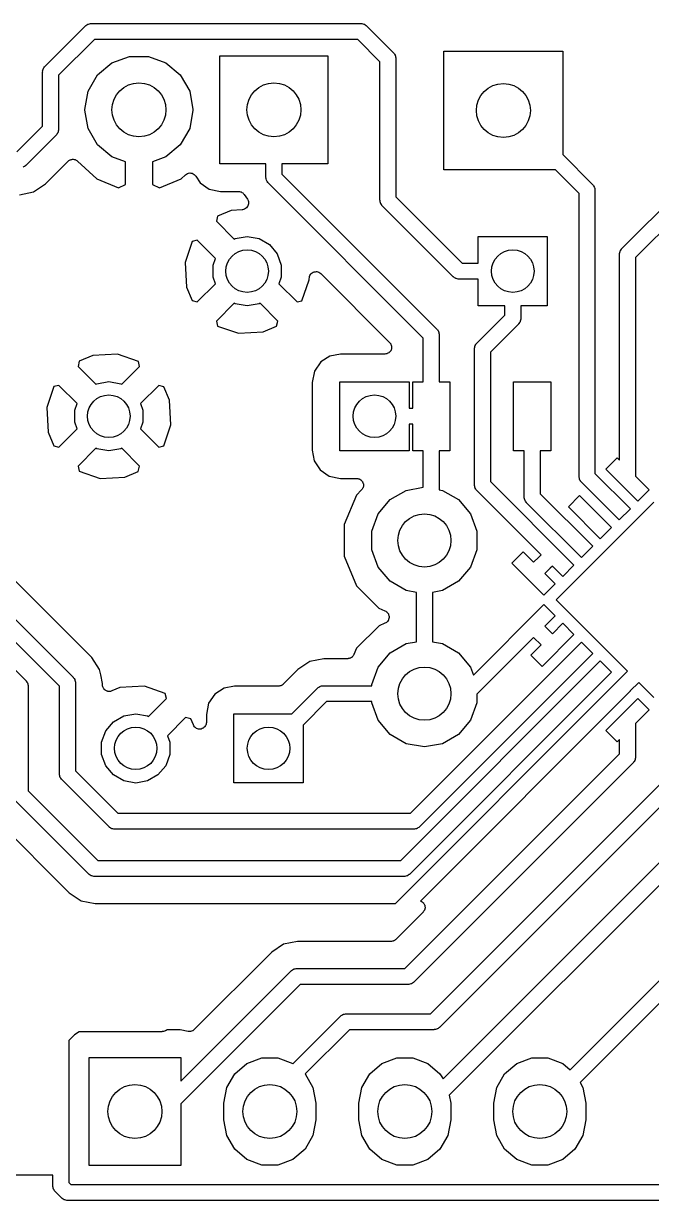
# Model space of a CAD drawing. Extents: x 3.5 to 43, y -206.8 to -184.6.
# Drawn here: x 16.12 to 27.93, y -206.84 to -184.7 of the extents above; entities that cross this region are included whole.
import ezdxf

# ---------------------------------------------------------------- set-up
doc = ezdxf.new("R2010")
doc.units = 0
doc.header["$MEASUREMENT"] = 0
doc.layers.add('BLACK', color=7, linetype='CONTINUOUS')

msp = doc.modelspace()

# ---------------------------------------------------------------- linework, layer by layer
at = {"layer": 'Black'}
for p, q in [((16.5182, -185.507), (17.2802, -184.745)), ((17.2802, -184.745), (17.2856, -184.741)), ((17.2856, -184.741), (17.2899, -184.736)), ((17.2899, -184.736), (17.3069, -184.726)), ((17.3069, -184.726), (17.3229, -184.715)), ((17.3229, -184.715), (17.3293, -184.713)), ((17.3293, -184.713), (17.335, -184.71)), ((17.335, -184.71), (17.3543, -184.707)), ((17.3543, -184.707), (17.3732, -184.702)), ((17.3732, -184.702), (17.3798, -184.702)), ((17.3798, -184.702), (17.3863, -184.701)), ((17.3863, -184.701), (22.4663, -184.701)), ((22.4663, -184.701), (22.4728, -184.702)), ((22.4728, -184.702), (22.4794, -184.702)), ((22.4794, -184.702), (22.4983, -184.707)), ((22.4983, -184.707), (22.5176, -184.71)), ((22.5176, -184.71), (22.5233, -184.713)), ((22.5233, -184.713), (22.5297, -184.715)), ((22.5297, -184.715), (22.5457, -184.726)), ((22.5457, -184.726), (22.5627, -184.736)), ((22.5627, -184.736), (22.567, -184.741)), ((22.567, -184.741), (22.5724, -184.745)), ((22.5724, -184.745), (23.0804, -185.253)), ((17.4484, -185.001), (16.7743, -185.675)), ((22.4042, -185.001), (17.4484, -185.001)), ((22.8243, -185.421), (22.4042, -185.001)), ((17.78, -185.44), (18.1116, -185.32)), ((18.1116, -185.32), (18.4644, -185.32)), ((18.4644, -185.32), (18.796, -185.44)), ((19.812, -187.34), (19.812, -185.308)), ((19.812, -185.308), (21.844, -185.308)), ((21.844, -185.308), (21.844, -187.34)), ((23.0804, -185.253), (23.0842, -185.258)), ((23.0842, -185.258), (23.0892, -185.263)), ((23.0892, -185.263), (23.099, -185.28)), ((23.099, -185.28), (23.1102, -185.296)), ((23.1102, -185.296), (23.112, -185.302)), ((23.112, -185.302), (23.1153, -185.308)), ((23.1153, -185.308), (23.1187, -185.327)), ((23.1187, -185.327), (23.1237, -185.346)), ((24.0284, -187.455), (24.0284, -185.219)), ((24.0284, -185.219), (26.2636, -185.219)), ((26.2636, -185.219), (26.2636, -187.166)), ((16.4799, -185.581), (16.4833, -185.562)), ((16.4833, -185.562), (16.4866, -185.556)), ((16.4866, -185.556), (16.4884, -185.55)), ((16.4884, -185.55), (16.4996, -185.534)), ((16.4996, -185.534), (16.5094, -185.517)), ((16.5094, -185.517), (16.5144, -185.512)), ((16.5144, -185.512), (16.5182, -185.507)), ((17.5097, -185.667), (17.78, -185.44)), ((18.796, -185.44), (19.0663, -185.667)), ((22.8243, -188.026), (22.8243, -185.421)), ((23.1237, -185.346), (23.1232, -185.353)), ((23.1232, -185.353), (23.1243, -185.359)), ((23.1243, -185.359), (23.1243, -187.964)), ((16.4743, -185.613), (16.4754, -185.607)), ((16.4743, -186.63), (16.4743, -185.613)), ((16.4749, -185.6), (16.4799, -185.581)), ((16.4754, -185.607), (16.4749, -185.6)), ((16.7743, -185.675), (16.7743, -186.693)), ((17.3333, -185.973), (17.5097, -185.667)), ((19.0663, -185.667), (19.2427, -185.973)), ((17.272, -186.32), (17.3333, -185.973)), ((19.2427, -185.973), (19.304, -186.32)), ((17.272, -186.328), (17.272, -186.32)), ((17.3333, -186.676), (17.272, -186.328)), ((19.304, -186.328), (19.2427, -186.676)), ((19.304, -186.32), (19.304, -186.328)), ((15.9907, -187.114), (16.4743, -186.63)), ((16.7304, -186.799), (16.1589, -187.37)), ((16.7342, -186.793), (16.7304, -186.799)), ((16.7392, -186.789), (16.7342, -186.793)), ((16.749, -186.772), (16.7392, -186.789)), ((16.7602, -186.756), (16.749, -186.772)), ((16.762, -186.75), (16.7602, -186.756)), ((16.7653, -186.744), (16.762, -186.75)), ((16.7687, -186.725), (16.7653, -186.744)), ((16.7737, -186.706), (16.7687, -186.725)), ((16.7743, -186.693), (16.7732, -186.699)), ((16.7732, -186.699), (16.7737, -186.706)), ((17.5097, -186.981), (17.3333, -186.676)), ((19.2427, -186.676), (19.0663, -186.981)), ((17.78, -187.208), (17.5097, -186.981)), ((19.0663, -186.981), (18.796, -187.208)), ((16.5269, -187.72), (16.9563, -187.291)), ((16.9563, -187.291), (16.9634, -187.286)), ((16.9634, -187.286), (16.9693, -187.28)), ((16.9693, -187.28), (16.9813, -187.274)), ((16.9813, -187.274), (16.9924, -187.266)), ((16.9924, -187.266), (17.0008, -187.264)), ((17.0008, -187.264), (17.0086, -187.26)), ((17.0086, -187.26), (17.022, -187.258)), ((17.022, -187.258), (17.035, -187.254)), ((17.035, -187.254), (17.0437, -187.255)), ((17.0437, -187.255), (17.0523, -187.254)), ((17.0523, -187.254), (17.0655, -187.257)), ((17.0655, -187.257), (17.0789, -187.258)), ((17.0789, -187.258), (17.0868, -187.262)), ((17.0868, -187.262), (17.0954, -187.264)), ((17.0954, -187.264), (17.1067, -187.271)), ((17.1067, -187.271), (17.1189, -187.277)), ((17.1189, -187.277), (17.1251, -187.283)), ((17.1251, -187.283), (17.1324, -187.288)), ((17.1324, -187.288), (17.4928, -187.622)), ((18.034, -187.3), (17.78, -187.208)), ((18.034, -187.73), (18.034, -187.3)), ((18.796, -187.208), (18.542, -187.3)), ((18.542, -187.3), (18.542, -187.73)), ((26.2636, -187.166), (26.8269, -187.729)), ((27.3767, -188.936), (29.0568, -187.256)), ((29.406, -187.331), (27.6328, -189.104)), ((16.1162, -187.4), (16.1098, -187.402)), ((16.1322, -187.389), (16.1162, -187.4)), ((16.1492, -187.379), (16.1322, -187.389)), ((16.1535, -187.374), (16.1492, -187.379)), ((16.1589, -187.37), (16.1535, -187.374)), ((19.0832, -187.622), (19.164, -187.547)), ((19.164, -187.547), (19.1641, -187.547)), ((19.1641, -187.547), (19.1642, -187.547)), ((19.1642, -187.547), (19.183, -187.535)), ((19.183, -187.535), (19.2011, -187.523)), ((19.2011, -187.523), (19.2012, -187.523)), ((19.2012, -187.523), (19.2013, -187.523)), ((19.2013, -187.523), (19.2222, -187.518)), ((19.2222, -187.518), (19.2441, -187.513)), ((19.2441, -187.513), (19.2442, -187.513)), ((19.2442, -187.513), (19.2443, -187.513)), ((19.2443, -187.513), (19.2656, -187.516)), ((19.2656, -187.516), (19.2879, -187.519)), ((19.2879, -187.519), (19.2879, -187.519)), ((19.2879, -187.519), (19.288, -187.519)), ((19.288, -187.519), (19.3076, -187.529)), ((19.3076, -187.529), (19.3271, -187.539)), ((19.3271, -187.539), (19.3272, -187.539)), ((19.3272, -187.539), (19.3273, -187.539)), ((19.3273, -187.539), (19.3417, -187.555)), ((19.3417, -187.555), (19.3571, -187.571)), ((20.678, -187.34), (19.812, -187.34)), ((20.678, -187.594), (20.678, -187.34)), ((21.844, -187.34), (20.978, -187.34)), ((20.978, -187.34), (20.978, -187.532)), ((20.978, -187.532), (23.8957, -190.45)), ((26.1277, -187.455), (24.0284, -187.455)), ((26.5708, -187.898), (26.1277, -187.455)), ((16.3037, -187.87), (16.5269, -187.72)), ((17.4928, -187.622), (17.9021, -187.792)), ((17.9021, -187.792), (18.034, -187.73)), ((18.542, -187.73), (18.6739, -187.792)), ((18.6739, -187.792), (19.0832, -187.622)), ((19.3571, -187.571), (19.3571, -187.571)), ((19.3571, -187.571), (19.3572, -187.571)), ((19.3572, -187.571), (19.4408, -187.701)), ((19.4408, -187.701), (19.6105, -187.817)), ((20.6791, -187.601), (20.678, -187.594)), ((20.6786, -187.607), (20.6791, -187.601)), ((20.6836, -187.626), (20.6786, -187.607)), ((20.687, -187.646), (20.6836, -187.626)), ((20.6903, -187.651), (20.687, -187.646)), ((20.6921, -187.658), (20.6903, -187.651)), ((20.7033, -187.674), (20.6921, -187.658)), ((20.7131, -187.691), (20.7033, -187.674)), ((20.7181, -187.695), (20.7131, -187.691)), ((20.7219, -187.7), (20.7181, -187.695)), ((23.6396, -190.618), (20.7219, -187.7)), ((26.8269, -187.729), (26.8307, -187.735)), ((26.8307, -187.735), (26.8357, -187.739)), ((26.8357, -187.739), (26.8455, -187.756)), ((26.8455, -187.756), (26.8567, -187.772)), ((26.8567, -187.772), (26.8585, -187.779)), ((26.8585, -187.779), (26.8618, -187.784)), ((16.0403, -187.922), (16.3037, -187.87)), ((19.6105, -187.817), (19.8247, -187.861)), ((19.8247, -187.861), (20.1649, -187.861)), ((20.1649, -187.861), (20.1826, -187.864)), ((20.1826, -187.864), (20.2005, -187.866)), ((20.2005, -187.866), (20.2042, -187.868)), ((20.2042, -187.868), (20.2084, -187.868)), ((20.2084, -187.868), (20.2239, -187.877)), ((20.2239, -187.877), (20.24, -187.885)), ((20.24, -187.885), (20.2429, -187.888)), ((20.2429, -187.888), (20.2466, -187.89)), ((20.2466, -187.89), (20.2581, -187.904)), ((20.2581, -187.904), (20.2705, -187.917)), ((20.2705, -187.917), (20.3309, -188.008)), ((23.1243, -187.964), (24.3699, -189.21)), ((26.5708, -193.226), (26.5708, -187.898)), ((26.8618, -187.784), (26.8652, -187.804)), ((26.8652, -187.804), (26.8702, -187.822)), ((26.8702, -187.822), (26.8697, -187.829)), ((26.8697, -187.829), (26.8708, -187.836)), ((26.8708, -187.836), (26.8708, -193.164)), ((20.0231, -188.217), (19.7684, -188.323)), ((20.2327, -188.205), (20.0231, -188.217)), ((20.2331, -188.205), (20.2327, -188.205)), ((20.2336, -188.205), (20.2331, -188.205)), ((20.2546, -188.2), (20.2336, -188.205)), ((20.2756, -188.195), (20.2546, -188.2)), ((20.276, -188.194), (20.2756, -188.195)), ((20.2765, -188.194), (20.276, -188.194)), ((20.2944, -188.182), (20.2765, -188.194)), ((20.3124, -188.17), (20.2944, -188.182)), ((20.3127, -188.17), (20.3124, -188.17)), ((20.3131, -188.17), (20.3127, -188.17)), ((20.3259, -188.152), (20.3131, -188.17)), ((20.3388, -188.135), (20.3259, -188.152)), ((20.3309, -188.008), (20.3311, -188.008)), ((20.3311, -188.008), (20.3315, -188.008)), ((20.3315, -188.008), (20.34, -188.028)), ((20.3389, -188.135), (20.3388, -188.135)), ((20.3392, -188.134), (20.3389, -188.135)), ((20.3453, -188.114), (20.3392, -188.134)), ((20.34, -188.028), (20.3487, -188.048)), ((20.3515, -188.093), (20.3453, -188.114)), ((20.3487, -188.048), (20.3487, -188.048)), ((20.3487, -188.048), (20.3489, -188.049)), ((20.3489, -188.049), (20.3502, -188.07)), ((20.3502, -188.07), (20.3516, -188.092)), ((20.3516, -188.092), (20.3514, -188.092)), ((20.3514, -188.092), (20.3515, -188.093)), ((22.8254, -188.033), (22.8243, -188.026)), ((22.8249, -188.039), (22.8254, -188.033)), ((22.8299, -188.058), (22.8249, -188.039)), ((22.8333, -188.077), (22.8299, -188.058)), ((22.8366, -188.083), (22.8333, -188.077)), ((22.8384, -188.089), (22.8366, -188.083)), ((22.8496, -188.105), (22.8384, -188.089)), ((22.8594, -188.122), (22.8496, -188.105)), ((22.8644, -188.127), (22.8594, -188.122)), ((22.8682, -188.132), (22.8644, -188.127)), ((24.2017, -189.466), (22.8682, -188.132)), ((19.7684, -188.323), (19.7446, -188.421)), ((19.7446, -188.421), (20.0811, -188.758)), ((19.2914, -188.803), (19.1544, -189.196)), ((19.3854, -188.78), (19.2914, -188.803)), ((19.7266, -189.122), (19.3854, -188.78)), ((20.0811, -188.758), (20.1006, -188.746)), ((20.1006, -188.746), (20.3238, -188.707)), ((20.3238, -188.707), (20.547, -188.746)), ((20.547, -188.746), (20.7432, -188.86)), ((20.7432, -188.86), (20.8889, -189.033)), ((24.6738, -189.21), (24.6738, -188.71)), ((24.6738, -188.71), (25.9738, -188.71)), ((25.9738, -188.71), (25.9738, -190.01)), ((20.8889, -189.033), (20.9664, -189.246)), ((27.3328, -189.042), (27.3339, -189.036)), ((27.3328, -192.919), (27.3328, -189.042)), ((27.3334, -189.029), (27.3384, -189.01)), ((27.3339, -189.036), (27.3334, -189.029)), ((27.3384, -189.01), (27.3418, -188.991)), ((27.3418, -188.991), (27.3451, -188.985)), ((27.3451, -188.985), (27.3469, -188.979)), ((27.3469, -188.979), (27.3581, -188.963)), ((27.3581, -188.963), (27.3679, -188.946)), ((27.3679, -188.946), (27.3729, -188.941)), ((27.3729, -188.941), (27.3767, -188.936)), ((27.6328, -189.104), (27.6328, -193.219)), ((19.1544, -189.196), (19.1813, -189.66)), ((19.6812, -189.246), (19.7266, -189.122)), ((19.6812, -189.473), (19.6812, -189.246)), ((20.9664, -189.246), (20.9664, -189.473)), ((24.3699, -189.21), (24.6738, -189.21)), ((19.7266, -189.598), (19.6812, -189.473)), ((20.9664, -189.473), (20.921, -189.598)), ((21.3562, -189.916), (21.4932, -189.523)), ((21.492, -189.503), (21.4944, -189.482)), ((21.4932, -189.523), (21.492, -189.503)), ((21.4944, -189.482), (21.4961, -189.462)), ((21.4961, -189.462), (21.4969, -189.461)), ((21.4969, -189.461), (21.4971, -189.459)), ((21.4971, -189.459), (21.5062, -189.441)), ((21.5062, -189.441), (21.5148, -189.422)), ((21.5148, -189.422), (21.5161, -189.421)), ((21.5161, -189.421), (21.517, -189.419)), ((21.517, -189.419), (21.5317, -189.405)), ((21.5317, -189.405), (21.546, -189.391)), ((21.546, -189.391), (21.5477, -189.39)), ((21.5477, -189.39), (21.5491, -189.389)), ((21.5491, -189.389), (21.5676, -189.381)), ((21.5676, -189.381), (21.5859, -189.373)), ((21.5859, -189.373), (21.5878, -189.372)), ((21.5878, -189.372), (21.5896, -189.372)), ((21.5896, -189.372), (21.6098, -189.37)), ((21.6098, -189.37), (21.6299, -189.369)), ((21.6299, -189.369), (21.6317, -189.369)), ((21.6317, -189.369), (21.6336, -189.369)), ((21.6336, -189.369), (21.6529, -189.375)), ((21.6529, -189.375), (21.6725, -189.38)), ((21.6725, -189.38), (21.674, -189.381)), ((21.674, -189.381), (21.6758, -189.382)), ((21.6758, -189.382), (21.692, -189.394)), ((21.692, -189.394), (21.7086, -189.405)), ((21.7086, -189.405), (23.006, -190.703)), ((24.2071, -189.469), (24.2017, -189.466)), ((24.2114, -189.474), (24.2071, -189.469)), ((24.2284, -189.484), (24.2114, -189.474)), ((24.2444, -189.495), (24.2284, -189.484)), ((24.2508, -189.497), (24.2444, -189.495)), ((24.2565, -189.5), (24.2508, -189.497)), ((24.2758, -189.504), (24.2565, -189.5)), ((24.2947, -189.509), (24.2758, -189.504)), ((24.3013, -189.508), (24.2947, -189.509)), ((24.3078, -189.51), (24.3013, -189.508)), ((24.6738, -189.51), (24.3078, -189.51)), ((24.6738, -190.01), (24.6738, -189.51)), ((19.1813, -189.66), (19.2868, -189.915)), ((19.3854, -189.939), (19.7266, -189.598)), ((20.921, -189.598), (21.2622, -189.939)), ((19.2868, -189.915), (19.3854, -189.939)), ((20.0811, -189.961), (19.7446, -190.298)), ((20.1006, -189.973), (20.0811, -189.961)), ((20.3238, -190.012), (20.1006, -189.973)), ((20.547, -189.973), (20.3238, -190.012)), ((20.5665, -189.961), (20.547, -189.973)), ((20.903, -190.298), (20.5665, -189.961)), ((21.2622, -189.939), (21.3562, -189.916)), ((24.6462, -190.714), (25.1738, -190.186)), ((25.1738, -190.01), (24.6738, -190.01)), ((25.1738, -190.186), (25.1738, -190.01)), ((25.9738, -190.01), (25.4738, -190.01)), ((25.4738, -190.01), (25.4738, -190.249)), ((19.7446, -190.298), (19.7673, -190.392)), ((19.7673, -190.392), (20.1608, -190.529)), ((20.6245, -190.502), (20.8792, -190.397)), ((20.8792, -190.397), (20.903, -190.298)), ((25.4299, -190.355), (24.9023, -190.882)), ((25.4337, -190.349), (25.4299, -190.355)), ((25.4387, -190.345), (25.4337, -190.349)), ((25.4485, -190.328), (25.4387, -190.345)), ((25.4597, -190.312), (25.4485, -190.328)), ((25.4615, -190.306), (25.4597, -190.312)), ((25.4648, -190.3), (25.4615, -190.306)), ((25.4682, -190.281), (25.4648, -190.3)), ((25.4732, -190.262), (25.4682, -190.281)), ((25.4738, -190.249), (25.4727, -190.255)), ((25.4727, -190.255), (25.4732, -190.262)), ((20.1608, -190.529), (20.6245, -190.502)), ((23.6396, -191.44), (23.6396, -190.618)), ((23.8957, -190.45), (23.8995, -190.455)), ((23.8995, -190.455), (23.9045, -190.459)), ((23.9045, -190.459), (23.9143, -190.476)), ((23.9143, -190.476), (23.9255, -190.492)), ((23.9255, -190.492), (23.9273, -190.499)), ((23.9273, -190.499), (23.9306, -190.505)), ((23.9306, -190.505), (23.934, -190.524)), ((23.934, -190.524), (23.939, -190.543)), ((23.939, -190.543), (23.9385, -190.549)), ((23.9385, -190.549), (23.9396, -190.556)), ((23.9396, -190.556), (23.9396, -191.44)), ((23.0085, -190.877), (22.9978, -190.89)), ((23.006, -190.703), (23.0155, -190.716)), ((23.0202, -190.865), (23.0085, -190.877)), ((23.0155, -190.716), (23.0262, -190.729)), ((23.0226, -190.86), (23.0202, -190.865)), ((23.0262, -190.856), (23.0226, -190.86)), ((23.0262, -190.729), (23.0281, -190.734)), ((23.0319, -190.841), (23.0262, -190.856)), ((23.0281, -190.734), (23.0313, -190.739)), ((23.0313, -190.739), (23.0356, -190.755)), ((23.0389, -190.825), (23.0319, -190.841)), ((23.0356, -190.755), (23.0413, -190.771)), ((23.0394, -190.82), (23.0389, -190.825)), ((23.0413, -190.815), (23.0394, -190.82)), ((23.0413, -190.771), (23.0413, -190.776)), ((23.0413, -190.776), (23.0427, -190.782)), ((23.0427, -190.782), (23.0413, -190.798)), ((23.0413, -190.798), (23.0413, -190.815)), ((24.6023, -190.82), (24.6034, -190.814)), ((24.6023, -193.379), (24.6023, -190.82)), ((24.6029, -190.807), (24.6079, -190.788)), ((24.6034, -190.814), (24.6029, -190.807)), ((24.6079, -190.788), (24.6113, -190.769)), ((24.6113, -190.769), (24.6146, -190.763)), ((24.6146, -190.763), (24.6164, -190.757)), ((24.6164, -190.757), (24.6276, -190.741)), ((24.6276, -190.741), (24.6374, -190.724)), ((24.6374, -190.724), (24.6424, -190.719)), ((24.6424, -190.719), (24.6462, -190.714)), ((17.1649, -191.053), (17.1411, -191.152)), ((17.4196, -190.948), (17.1649, -191.053)), ((17.8833, -190.921), (17.4196, -190.948)), ((18.2768, -191.058), (17.8833, -190.921)), ((18.2995, -191.152), (18.2768, -191.058)), ((21.7092, -191.069), (21.5932, -191.239)), ((21.8828, -190.957), (21.7092, -191.069)), ((22.0821, -190.92), (21.8828, -190.957)), ((22.9162, -190.92), (22.0821, -190.92)), ((22.9325, -190.917), (22.9162, -190.92)), ((22.9491, -190.915), (22.9325, -190.917)), ((22.9541, -190.913), (22.9491, -190.915)), ((22.9596, -190.912), (22.9541, -190.913)), ((22.974, -190.904), (22.9596, -190.912)), ((22.989, -190.897), (22.974, -190.904)), ((22.993, -190.893), (22.989, -190.897)), ((22.9978, -190.89), (22.993, -190.893)), ((24.9023, -190.882), (24.9023, -193.317)), ((17.1411, -191.152), (17.4776, -191.488)), ((17.963, -191.488), (18.2995, -191.152)), ((21.5932, -191.239), (21.5499, -191.453)), ((16.6879, -191.533), (16.5509, -191.927)), ((16.7819, -191.511), (16.6879, -191.533)), ((17.1231, -191.852), (16.7819, -191.511)), ((17.4776, -191.488), (17.4971, -191.477)), ((17.4971, -191.477), (17.7203, -191.438)), ((17.7203, -191.438), (17.9435, -191.477)), ((17.9435, -191.477), (17.963, -191.488)), ((18.6587, -191.511), (18.3175, -191.852)), ((18.7573, -191.535), (18.6587, -191.511)), ((18.8628, -191.789), (18.7573, -191.535)), ((21.5499, -191.453), (21.5499, -192.728)), ((22.0703, -192.74), (22.0703, -191.44)), ((22.0703, -191.44), (23.3703, -191.44)), ((23.3703, -191.44), (23.3703, -191.94)), ((23.4396, -191.94), (23.4396, -191.44)), ((23.4396, -191.44), (23.6396, -191.44)), ((23.9396, -191.44), (24.1396, -191.44)), ((24.1396, -191.44), (24.1396, -192.74)), ((25.3396, -192.74), (25.3396, -191.44)), ((25.3396, -191.44), (26.0396, -191.44)), ((26.0396, -191.44), (26.0396, -192.74)), ((16.5509, -191.927), (16.5778, -192.391)), ((17.0777, -191.977), (17.1231, -191.852)), ((17.0777, -192.203), (17.0777, -191.977)), ((18.3175, -191.852), (18.3629, -191.977)), ((18.3629, -191.977), (18.3629, -192.203)), ((18.8897, -192.253), (18.8628, -191.789)), ((23.3703, -191.94), (23.4396, -191.94)), ((17.1231, -192.328), (17.0777, -192.203)), ((18.3629, -192.203), (18.3175, -192.328)), ((16.5778, -192.391), (16.6833, -192.645)), ((16.7819, -192.669), (17.1231, -192.328)), ((18.3175, -192.328), (18.6587, -192.669)), ((18.7527, -192.647), (18.8897, -192.253)), ((23.4396, -192.24), (23.3703, -192.24)), ((23.3703, -192.24), (23.3703, -192.74)), ((23.4396, -192.74), (23.4396, -192.24)), ((16.6833, -192.645), (16.7819, -192.669)), ((18.6587, -192.669), (18.7527, -192.647)), ((17.4776, -192.692), (17.1411, -193.028)), ((17.4971, -192.703), (17.4776, -192.692)), ((17.7203, -192.743), (17.4971, -192.703)), ((17.9435, -192.703), (17.7203, -192.743)), ((17.963, -192.692), (17.9435, -192.703)), ((18.2995, -193.028), (17.963, -192.692)), ((21.5499, -192.728), (21.5874, -192.927)), ((23.3703, -192.74), (22.0703, -192.74)), ((23.6396, -192.74), (23.4396, -192.74)), ((23.6396, -193.427), (23.6396, -192.74)), ((24.1396, -192.74), (23.9396, -192.74)), ((23.9396, -192.74), (23.9396, -193.473)), ((25.5396, -192.74), (25.3396, -192.74)), ((25.5396, -193.609), (25.5396, -192.74)), ((26.0396, -192.74), (25.8396, -192.74)), ((25.8396, -192.74), (25.8396, -193.547)), ((17.1411, -193.028), (17.1638, -193.122)), ((18.2757, -193.127), (18.2995, -193.028)), ((21.5874, -192.927), (21.6991, -193.101)), ((27.0765, -193.087), (27.2887, -192.875)), ((27.6776, -193.688), (27.0765, -193.087)), ((27.2887, -192.875), (27.3328, -192.919)), ((17.1638, -193.122), (17.5573, -193.259)), ((17.5573, -193.259), (18.021, -193.233)), ((18.021, -193.233), (18.2757, -193.127)), ((21.6991, -193.101), (21.8688, -193.217)), ((21.8688, -193.217), (22.083, -193.26)), ((22.083, -193.26), (22.3877, -193.26)), ((22.3877, -193.26), (22.4041, -193.263)), ((22.4041, -193.263), (22.4207, -193.265)), ((22.4207, -193.265), (22.4257, -193.267)), ((22.4257, -193.267), (22.4312, -193.268)), ((22.4312, -193.268), (22.4456, -193.276)), ((22.4456, -193.276), (22.4607, -193.284)), ((22.4607, -193.284), (22.4646, -193.287)), ((22.4646, -193.287), (22.4694, -193.29)), ((22.4694, -193.29), (22.4801, -193.303)), ((22.4801, -193.303), (22.4918, -193.315)), ((22.4918, -193.315), (22.4942, -193.32)), ((24.9023, -193.317), (26.4755, -194.89)), ((26.5719, -193.233), (26.5708, -193.226)), ((26.5714, -193.24), (26.5719, -193.233)), ((26.5764, -193.258), (26.5714, -193.24)), ((26.5798, -193.278), (26.5764, -193.258)), ((26.5831, -193.283), (26.5798, -193.278)), ((26.5849, -193.29), (26.5831, -193.283)), ((26.5961, -193.306), (26.5849, -193.29)), ((26.6059, -193.323), (26.5961, -193.306)), ((26.8708, -193.164), (27.5362, -193.83)), ((27.6328, -193.219), (27.8897, -193.476)), ((22.4775, -193.477), (22.3829, -193.572)), ((22.487, -193.464), (22.4775, -193.477)), ((22.4977, -193.451), (22.487, -193.464)), ((22.4942, -193.32), (22.4977, -193.324)), ((22.4977, -193.324), (22.5034, -193.34)), ((22.4996, -193.446), (22.4977, -193.451)), ((22.5028, -193.441), (22.4996, -193.446)), ((22.5071, -193.425), (22.5028, -193.441)), ((22.5034, -193.34), (22.5104, -193.355)), ((22.5128, -193.41), (22.5071, -193.425)), ((22.5104, -193.355), (22.5109, -193.36)), ((22.5109, -193.36), (22.5128, -193.365)), ((22.5128, -193.365), (22.5128, -193.382)), ((22.5128, -193.382), (22.5142, -193.399)), ((22.5142, -193.399), (22.5128, -193.404)), ((22.5128, -193.404), (22.5128, -193.41)), ((23.0152, -193.658), (23.3169, -193.484)), ((23.3169, -193.484), (23.6396, -193.427)), ((23.9396, -193.473), (24.0033, -193.484)), ((24.0033, -193.484), (24.305, -193.658)), ((24.6034, -193.386), (24.6023, -193.379)), ((24.6029, -193.392), (24.6034, -193.386)), ((24.6079, -193.411), (24.6029, -193.392)), ((24.6113, -193.431), (24.6079, -193.411)), ((24.6146, -193.436), (24.6113, -193.431)), ((24.6164, -193.443), (24.6146, -193.436)), ((24.6276, -193.459), (24.6164, -193.443)), ((24.6374, -193.476), (24.6276, -193.459)), ((24.6424, -193.48), (24.6374, -193.476)), ((24.6462, -193.485), (24.6424, -193.48)), ((25.8568, -194.696), (24.6462, -193.485)), ((26.6109, -193.327), (26.6059, -193.323)), ((26.6147, -193.333), (26.6109, -193.327)), ((27.324, -194.042), (26.6147, -193.333)), ((27.8897, -193.476), (27.6776, -193.688)), ((22.3829, -193.572), (22.1529, -194.126)), ((22.7912, -193.925), (23.0152, -193.658)), ((24.305, -193.658), (24.529, -193.925)), ((25.5407, -193.616), (25.5396, -193.609)), ((25.5402, -193.623), (25.5407, -193.616)), ((25.5452, -193.641), (25.5402, -193.623)), ((25.5486, -193.661), (25.5452, -193.641)), ((25.5519, -193.667), (25.5486, -193.661)), ((25.5537, -193.673), (25.5519, -193.667)), ((25.5649, -193.689), (25.5537, -193.673)), ((25.5747, -193.706), (25.5649, -193.689)), ((25.5797, -193.71), (25.5747, -193.706)), ((25.5835, -193.716), (25.5797, -193.71)), ((26.6169, -194.749), (25.5835, -193.716)), ((25.8396, -193.547), (26.8291, -194.537)), ((26.1396, -195.544), (27.9781, -193.706)), ((26.3694, -193.794), (26.5816, -193.582)), ((26.5816, -193.582), (27.1826, -194.183)), ((22.672, -194.253), (22.7912, -193.925)), ((24.529, -193.925), (24.6482, -194.253)), ((26.9705, -194.395), (26.3694, -193.794)), ((27.5362, -193.83), (27.324, -194.042)), ((22.1529, -194.126), (22.1523, -194.725)), ((27.1826, -194.183), (26.9705, -194.395)), ((22.672, -194.601), (22.672, -194.253)), ((24.6482, -194.253), (24.6482, -194.601)), ((17.3982, -196.632), (15.3025, -194.537)), ((22.7912, -194.928), (22.672, -194.601)), ((24.6482, -194.601), (24.529, -194.928)), ((25.3088, -194.855), (25.5209, -194.643)), ((25.5209, -194.643), (25.7154, -194.837)), ((26.8291, -194.537), (26.6169, -194.749)), ((14.6973, -194.65), (17.0479, -197)), ((22.1523, -194.725), (22.3814, -195.28)), ((25.9098, -195.456), (25.3088, -194.855)), ((25.7154, -194.837), (25.8137, -194.739)), ((25.8137, -194.739), (25.8568, -194.696)), ((16.7918, -197.169), (14.5318, -194.909)), ((23.0152, -195.195), (22.7912, -194.928)), ((24.529, -194.928), (24.305, -195.195)), ((26.0259, -194.951), (25.9275, -195.049)), ((25.9275, -195.049), (26.1219, -195.244)), ((26.0689, -194.908), (26.0259, -194.951)), ((26.2634, -195.102), (26.0689, -194.908)), ((26.4755, -194.89), (26.2634, -195.102)), ((22.3814, -195.28), (22.8051, -195.704)), ((23.3169, -195.37), (23.0152, -195.195)), ((24.305, -195.195), (24.0033, -195.37)), ((26.1219, -195.244), (25.9098, -195.456)), ((23.5101, -195.404), (23.3169, -195.37)), ((23.5101, -196.333), (23.5101, -195.404)), ((24.0033, -195.37), (23.8101, -195.404)), ((23.8101, -195.404), (23.8101, -196.333)), ((14.6349, -195.54), (16.1589, -197.064)), ((22.8051, -195.704), (22.9176, -195.751)), ((22.9176, -195.751), (22.9316, -195.76)), ((24.5838, -196.959), (25.9098, -195.633)), ((25.9098, -195.633), (26.1219, -195.845)), ((27.4824, -196.887), (26.1396, -195.544)), ((22.9462, -195.969), (22.9314, -195.977)), ((22.9316, -195.76), (22.9463, -195.767)), ((22.9499, -195.965), (22.9462, -195.969)), ((22.9463, -195.767), (22.9501, -195.772)), ((22.9547, -195.962), (22.9499, -195.965)), ((22.9501, -195.772), (22.9548, -195.775)), ((22.9648, -195.949), (22.9547, -195.962)), ((22.9548, -195.775), (22.9649, -195.788)), ((22.976, -195.936), (22.9648, -195.949)), ((22.9649, -195.788), (22.9761, -195.8)), ((22.9781, -195.931), (22.976, -195.936)), ((22.9761, -195.8), (22.9782, -195.805)), ((22.9815, -195.927), (22.9781, -195.931)), ((22.9782, -195.805), (22.9816, -195.81)), ((22.9865, -195.911), (22.9815, -195.927)), ((22.9816, -195.81), (22.9866, -195.825)), ((22.9929, -195.896), (22.9865, -195.911)), ((22.9866, -195.825), (22.993, -195.841)), ((22.9932, -195.89), (22.9929, -195.896)), ((22.993, -195.841), (22.9932, -195.846)), ((22.9932, -195.846), (22.9949, -195.852)), ((22.9948, -195.885), (22.9932, -195.89)), ((22.9949, -195.852), (22.9941, -195.868)), ((22.9941, -195.868), (22.9948, -195.885)), ((26.1219, -195.845), (25.9275, -196.039)), ((22.8073, -196.031), (22.3829, -196.455)), ((22.9174, -195.985), (22.8073, -196.031)), ((22.9314, -195.977), (22.9174, -195.985)), ((25.9275, -196.039), (26.0689, -196.181)), ((26.0689, -196.181), (26.2634, -195.986)), ((26.2634, -195.986), (26.4755, -196.199)), ((23.0152, -196.541), (23.3169, -196.367)), ((23.3169, -196.367), (23.5101, -196.333)), ((23.3968, -199.56), (26.6169, -196.34)), ((23.8101, -196.333), (24.0033, -196.367)), ((24.0033, -196.367), (24.305, -196.541)), ((25.7154, -196.252), (25.5209, -196.446)), ((25.6623, -196.587), (25.8568, -196.393)), ((25.8568, -196.393), (25.7154, -196.252)), ((26.4755, -196.199), (25.8745, -196.8)), ((26.6169, -196.34), (26.8291, -196.552)), ((17.5474, -196.856), (17.3982, -196.632)), ((22.2748, -196.637), (22.2669, -196.64)), ((22.2858, -196.629), (22.2748, -196.637)), ((22.2979, -196.622), (22.2858, -196.629)), ((22.3032, -196.616), (22.2979, -196.622)), ((22.3098, -196.611), (22.3032, -196.616)), ((22.3173, -196.599), (22.3098, -196.611)), ((22.3262, -196.588), (22.3173, -196.599)), ((22.3291, -196.58), (22.3262, -196.588)), ((22.3335, -196.573), (22.3291, -196.58)), ((22.3829, -196.455), (22.3335, -196.573)), ((22.7912, -196.808), (23.0152, -196.541)), ((26.8291, -196.552), (23.565, -199.816)), ((24.305, -196.541), (24.529, -196.808)), ((25.5209, -196.446), (24.6482, -197.319)), ((25.8745, -196.8), (25.6623, -196.587)), ((17.5675, -196.957), (17.5474, -196.856)), ((21.281, -196.853), (21.0035, -197.131)), ((21.5042, -196.704), (21.281, -196.853)), ((21.7676, -196.652), (21.5042, -196.704)), ((22.2163, -196.652), (21.7676, -196.652)), ((22.2244, -196.65), (22.2163, -196.652)), ((22.2327, -196.651), (22.2244, -196.65)), ((22.246, -196.646), (22.2327, -196.651)), ((22.2597, -196.644), (22.246, -196.646)), ((22.2669, -196.64), (22.2597, -196.644)), ((22.672, -197.136), (22.7912, -196.808)), ((23.2149, -200.449), (26.9705, -196.693)), ((24.529, -196.808), (24.5838, -196.959)), ((26.9705, -196.693), (27.1826, -196.906)), ((16.1589, -197.064), (16.1627, -197.069)), ((16.1627, -197.069), (16.1677, -197.074)), ((16.1677, -197.074), (16.1775, -197.091)), ((17.0479, -197), (17.0517, -197.006)), ((17.0517, -197.006), (17.0567, -197.01)), ((17.0567, -197.01), (17.0665, -197.027)), ((17.0665, -197.027), (17.0777, -197.043)), ((17.0777, -197.043), (17.0795, -197.05)), ((17.0795, -197.05), (17.0828, -197.055)), ((17.0828, -197.055), (17.0862, -197.075)), ((17.0862, -197.075), (17.0912, -197.093)), ((17.5998, -197.119), (17.5675, -196.957)), ((27.1826, -196.906), (23.3831, -200.705)), ((27.0235, -197.346), (27.4824, -196.887)), ((16.1775, -197.091), (16.1887, -197.107)), ((16.1887, -197.107), (16.1905, -197.113)), ((16.1905, -197.113), (16.1938, -197.119)), ((16.1938, -197.119), (16.1972, -197.138)), ((16.1972, -197.138), (16.2022, -197.157)), ((16.2022, -197.157), (16.2017, -197.164)), ((16.2017, -197.164), (16.2028, -197.17)), ((16.2028, -197.17), (16.2028, -199.14)), ((16.7918, -198.821), (16.7918, -197.169)), ((17.0912, -197.093), (17.0907, -197.1)), ((17.0907, -197.1), (17.0918, -197.107)), ((17.0918, -197.107), (17.0918, -198.759)), ((17.5998, -197.141), (17.5998, -197.119)), ((17.6022, -197.154), (17.5998, -197.141)), ((17.6028, -197.168), (17.6022, -197.154)), ((17.606, -197.176), (17.6028, -197.168)), ((17.6075, -197.184), (17.606, -197.176)), ((17.6144, -197.196), (17.6075, -197.184)), ((17.6197, -197.209), (17.6144, -197.196)), ((17.6253, -197.215), (17.6197, -197.209)), ((17.6295, -197.222), (17.6253, -197.215)), ((17.6401, -197.231), (17.6295, -197.222)), ((17.6495, -197.242), (17.6401, -197.231)), ((17.6569, -197.245), (17.6495, -197.242)), ((17.6633, -197.251), (17.6569, -197.245)), ((17.6763, -197.256), (17.6633, -197.251)), ((17.6886, -197.262), (17.6763, -197.256)), ((17.6969, -197.263), (17.6886, -197.262)), ((17.7047, -197.266), (17.6969, -197.263)), ((17.7186, -197.266), (17.7047, -197.266)), ((17.7323, -197.268), (17.7186, -197.266)), ((17.7405, -197.266), (17.7323, -197.268)), ((17.7489, -197.266), (17.7405, -197.266)), ((17.7619, -197.261), (17.7489, -197.266)), ((17.7754, -197.258), (17.7619, -197.261)), ((17.9257, -197.196), (17.7754, -197.258)), ((18.3894, -197.169), (17.9257, -197.196)), ((18.7829, -197.306), (18.3894, -197.169)), ((19.8889, -197.206), (19.7153, -197.317)), ((20.0882, -197.168), (19.8889, -197.206)), ((20.9137, -197.168), (20.0882, -197.168)), ((20.9192, -197.167), (20.9137, -197.168)), ((20.9248, -197.168), (20.9192, -197.167)), ((20.9408, -197.163), (20.9248, -197.168)), ((20.9571, -197.16), (20.9408, -197.163)), ((20.962, -197.158), (20.9571, -197.16)), ((20.9674, -197.156), (20.962, -197.158)), ((20.9809, -197.147), (20.9674, -197.156)), ((20.9953, -197.138), (20.9809, -197.147)), ((20.9989, -197.134), (20.9953, -197.138)), ((21.0035, -197.131), (20.9989, -197.134)), ((21.1643, -197.688), (21.649, -197.204)), ((21.649, -197.204), (21.6544, -197.2)), ((21.6544, -197.2), (21.6587, -197.195)), ((21.6587, -197.195), (21.6757, -197.185)), ((21.6757, -197.185), (21.6917, -197.174)), ((21.6917, -197.174), (21.6981, -197.172)), ((21.6981, -197.172), (21.7038, -197.169)), ((21.7038, -197.169), (21.7231, -197.165)), ((21.7231, -197.165), (21.742, -197.16)), ((21.742, -197.16), (21.7486, -197.161)), ((21.7486, -197.161), (21.7551, -197.16)), ((21.7551, -197.16), (22.672, -197.16)), ((22.672, -197.16), (22.672, -197.136)), ((27.5362, -197.259), (23.5845, -201.211)), ((27.6945, -197.099), (27.5354, -197.258)), ((27.5354, -197.258), (27.5362, -197.259)), ((27.9781, -197.383), (27.6945, -197.099)), ((18.4691, -197.737), (18.8056, -197.4)), ((18.8056, -197.4), (18.7829, -197.306)), ((19.5993, -197.487), (19.556, -197.701)), ((19.7153, -197.317), (19.5993, -197.487)), ((21.8172, -197.46), (21.3764, -197.901)), ((22.672, -197.46), (21.8172, -197.46)), ((22.672, -197.484), (22.672, -197.46)), ((22.7912, -197.811), (22.672, -197.484)), ((23.114, -201.257), (27.0137, -197.357)), ((24.6482, -197.484), (24.529, -197.811)), ((24.6482, -197.319), (24.6482, -197.484)), ((27.0137, -197.357), (27.0147, -197.356)), ((27.0147, -197.356), (27.0188, -197.352)), ((27.0188, -197.352), (27.02, -197.351)), ((27.02, -197.351), (27.0235, -197.346)), ((27.0765, -198.002), (27.6776, -197.401)), ((27.6776, -197.401), (27.8897, -197.613)), ((17.807, -197.839), (18.0032, -197.725)), ((18.0032, -197.725), (18.2264, -197.686)), ((18.2264, -197.686), (18.4496, -197.725)), ((18.4496, -197.725), (18.4691, -197.737)), ((19.556, -197.701), (19.556, -197.851)), ((20.0764, -198.988), (20.0764, -197.688)), ((20.0764, -197.688), (21.1643, -197.688)), ((27.8897, -197.613), (27.6331, -197.869)), ((17.6613, -198.012), (17.807, -197.839)), ((19.1648, -197.759), (18.8236, -198.1)), ((19.2634, -197.783), (19.1648, -197.759)), ((19.3116, -197.899), (19.2634, -197.783)), ((19.322, -197.916), (19.3116, -197.899)), ((19.3317, -197.932), (19.322, -197.916)), ((19.3338, -197.934), (19.3317, -197.932)), ((19.3353, -197.937), (19.3338, -197.934)), ((19.3507, -197.948), (19.3353, -197.937)), ((19.3655, -197.961), (19.3507, -197.948)), ((19.3681, -197.962), (19.3655, -197.961)), ((19.3703, -197.963), (19.3681, -197.962)), ((19.3887, -197.969), (19.3703, -197.963)), ((19.4743, -197.967), (19.4564, -197.975)), ((19.4925, -197.961), (19.4743, -197.967)), ((19.4946, -197.959), (19.4925, -197.961)), ((19.4972, -197.958), (19.4946, -197.959)), ((19.5114, -197.945), (19.4972, -197.958)), ((19.5262, -197.932), (19.5114, -197.945)), ((19.5277, -197.93), (19.5262, -197.932)), ((19.5297, -197.928), (19.5277, -197.93)), ((19.5386, -197.911), (19.5297, -197.928)), ((19.5483, -197.894), (19.5386, -197.911)), ((19.5488, -197.891), (19.5483, -197.894)), ((19.5501, -197.889), (19.5488, -197.891)), ((19.5526, -197.87), (19.5501, -197.889)), ((19.556, -197.851), (19.5526, -197.87)), ((21.3764, -197.901), (21.3764, -198.988)), ((23.0152, -198.078), (22.7912, -197.811)), ((24.529, -197.811), (24.305, -198.078)), ((27.6331, -197.869), (27.6331, -198.503)), ((17.5838, -198.225), (17.6613, -198.012)), ((18.8236, -198.1), (18.869, -198.225)), ((19.4069, -197.976), (19.3887, -197.969)), ((19.4097, -197.976), (19.4069, -197.976)), ((19.4124, -197.977), (19.4097, -197.976)), ((19.4317, -197.976), (19.4124, -197.977)), ((19.451, -197.976), (19.4317, -197.976)), ((19.4536, -197.975), (19.451, -197.976)), ((19.4564, -197.975), (19.4536, -197.975)), ((23.3169, -198.253), (23.0152, -198.078)), ((24.305, -198.078), (24.0033, -198.253)), ((27.2887, -198.214), (27.0765, -198.002)), ((27.3331, -198.169), (27.2887, -198.214)), ((27.3331, -198.441), (27.3331, -198.169)), ((17.5838, -198.452), (17.5838, -198.225)), ((18.869, -198.225), (18.869, -198.452)), ((23.6601, -198.313), (23.3169, -198.253)), ((24.0033, -198.253), (23.6601, -198.313)), ((17.6613, -198.665), (17.5838, -198.452)), ((18.869, -198.452), (18.7915, -198.665)), ((23.2932, -202.481), (27.3331, -198.441)), ((27.5892, -198.609), (23.4614, -202.737)), ((27.593, -198.604), (27.5892, -198.609)), ((27.598, -198.6), (27.593, -198.604)), ((27.6078, -198.583), (27.598, -198.6)), ((27.6191, -198.567), (27.6078, -198.583)), ((27.6208, -198.56), (27.6191, -198.567)), ((27.6241, -198.555), (27.6208, -198.56)), ((27.6275, -198.535), (27.6241, -198.555)), ((27.6326, -198.516), (27.6275, -198.535)), ((27.6331, -198.503), (27.632, -198.51)), ((27.632, -198.51), (27.6326, -198.516)), ((16.7929, -198.828), (16.7918, -198.821)), ((16.7924, -198.834), (16.7929, -198.828)), ((16.7974, -198.853), (16.7924, -198.834)), ((16.8008, -198.872), (16.7974, -198.853)), ((17.0918, -198.759), (17.8929, -199.56)), ((17.807, -198.838), (17.6613, -198.665)), ((18.0032, -198.952), (17.807, -198.838)), ((18.6458, -198.838), (18.4496, -198.952)), ((18.7915, -198.665), (18.6458, -198.838)), ((23.7758, -203.332), (28.3231, -198.785)), ((16.8041, -198.878), (16.8008, -198.872)), ((16.8059, -198.884), (16.8041, -198.878)), ((16.8171, -198.9), (16.8059, -198.884)), ((16.8269, -198.917), (16.8171, -198.9)), ((16.8319, -198.922), (16.8269, -198.917)), ((16.8357, -198.927), (16.8319, -198.922)), ((17.7247, -199.816), (16.8357, -198.927)), ((18.2264, -198.991), (18.0032, -198.952)), ((18.4496, -198.952), (18.2264, -198.991)), ((21.3764, -198.988), (20.0764, -198.988)), ((28.5791, -198.953), (23.944, -203.588)), ((16.2028, -199.14), (17.5119, -200.449)), ((17.3437, -200.705), (15.9467, -199.308)), ((24.0102, -204.558), (29.2378, -199.33)), ((29.4939, -199.499), (24.1288, -204.864)), ((15.5964, -199.676), (16.9757, -201.055)), ((17.8929, -199.56), (23.3968, -199.56)), ((17.7301, -199.82), (17.7247, -199.816)), ((17.7344, -199.825), (17.7301, -199.82)), ((17.7514, -199.835), (17.7344, -199.825)), ((17.7674, -199.846), (17.7514, -199.835)), ((17.7738, -199.848), (17.7674, -199.846)), ((17.7795, -199.851), (17.7738, -199.848)), ((17.7988, -199.854), (17.7795, -199.851)), ((17.8177, -199.859), (17.7988, -199.854)), ((17.8243, -199.859), (17.8177, -199.859)), ((17.8308, -199.86), (17.8243, -199.859)), ((23.4589, -199.86), (17.8308, -199.86)), ((23.4654, -199.859), (23.4589, -199.86)), ((23.472, -199.859), (23.4654, -199.859)), ((23.4909, -199.854), (23.472, -199.859)), ((23.5102, -199.851), (23.4909, -199.854)), ((23.516, -199.848), (23.5102, -199.851)), ((23.5223, -199.846), (23.516, -199.848)), ((23.5384, -199.835), (23.5223, -199.846)), ((23.5554, -199.825), (23.5384, -199.835)), ((23.5596, -199.82), (23.5554, -199.825)), ((23.565, -199.816), (23.5596, -199.82)), ((17.5119, -200.449), (23.2149, -200.449)), ((17.3491, -200.709), (17.3437, -200.705)), ((17.3534, -200.714), (17.3491, -200.709)), ((17.3704, -200.724), (17.3534, -200.714)), ((17.3864, -200.735), (17.3704, -200.724)), ((17.3928, -200.737), (17.3864, -200.735)), ((17.3985, -200.74), (17.3928, -200.737)), ((17.4178, -200.743), (17.3985, -200.74)), ((17.4367, -200.748), (17.4178, -200.743)), ((17.4433, -200.748), (17.4367, -200.748)), ((17.4498, -200.749), (17.4433, -200.748)), ((23.2771, -200.749), (17.4498, -200.749)), ((23.2836, -200.748), (23.2771, -200.749)), ((23.2901, -200.748), (23.2836, -200.748)), ((23.3091, -200.743), (23.2901, -200.748)), ((23.3284, -200.74), (23.3091, -200.743)), ((23.3341, -200.737), (23.3284, -200.74)), ((23.3404, -200.735), (23.3341, -200.737)), ((23.3565, -200.724), (23.3404, -200.735)), ((23.3735, -200.714), (23.3565, -200.724)), ((23.3777, -200.709), (23.3735, -200.714)), ((23.3831, -200.705), (23.3777, -200.709)), ((16.9757, -201.055), (17.1989, -201.205)), ((26.4051, -204.386), (29.8728, -200.918)), ((17.1989, -201.205), (17.4623, -201.257)), ((17.4623, -201.257), (23.114, -201.257)), ((23.5845, -201.211), (23.5922, -201.214)), ((23.5922, -201.214), (23.6066, -201.219)), ((23.6066, -201.219), (23.6121, -201.224)), ((23.6121, -201.224), (23.6184, -201.227)), ((23.6184, -201.227), (23.6292, -201.237)), ((23.6292, -201.237), (23.641, -201.247)), ((23.641, -201.247), (23.6446, -201.253)), ((23.6446, -201.253), (23.6496, -201.258)), ((23.6496, -201.258), (23.656, -201.272)), ((23.656, -201.272), (23.6639, -201.285)), ((23.6639, -201.285), (23.6653, -201.291)), ((30.1289, -201.086), (26.5892, -204.626)), ((23.6354, -201.42), (23.1199, -201.936)), ((23.6394, -201.415), (23.6354, -201.42)), ((23.6446, -201.41), (23.6394, -201.415)), ((23.6519, -201.397), (23.6446, -201.41)), ((23.6607, -201.384), (23.6519, -201.397)), ((23.6625, -201.378), (23.6607, -201.384)), ((23.6658, -201.371), (23.6625, -201.378)), ((23.6653, -201.291), (23.6682, -201.298)), ((23.6681, -201.356), (23.6658, -201.371)), ((23.6721, -201.342), (23.6681, -201.356)), ((23.6682, -201.298), (23.6695, -201.313)), ((23.6695, -201.313), (23.6725, -201.328)), ((23.6725, -201.328), (23.6715, -201.335)), ((23.6715, -201.335), (23.6721, -201.342)), ((23.0974, -201.952), (23.0838, -201.961)), ((23.1118, -201.943), (23.0974, -201.952)), ((23.1154, -201.939), (23.1118, -201.943)), ((23.1199, -201.936), (23.1154, -201.939)), ((21.0089, -202.025), (20.7857, -202.175)), ((21.2723, -201.973), (21.0089, -202.025)), ((23.0301, -201.973), (21.2723, -201.973)), ((23.0356, -201.972), (23.0301, -201.973)), ((23.0412, -201.973), (23.0356, -201.972)), ((23.0572, -201.968), (23.0412, -201.973)), ((23.0736, -201.965), (23.0572, -201.968)), ((23.0784, -201.963), (23.0736, -201.965)), ((23.0838, -201.961), (23.0784, -201.963)), ((20.7857, -202.175), (19.3296, -203.631)), ((19.0754, -204.603), (21.1537, -202.525)), ((21.1537, -202.525), (21.1591, -202.521)), ((21.1591, -202.521), (21.1634, -202.516)), ((21.1634, -202.516), (21.1804, -202.506)), ((21.1804, -202.506), (21.1964, -202.495)), ((21.1964, -202.495), (21.2028, -202.493)), ((21.2028, -202.493), (21.2085, -202.49)), ((21.2085, -202.49), (21.2278, -202.487)), ((21.2278, -202.487), (21.2467, -202.482)), ((21.2467, -202.482), (21.2533, -202.482)), ((21.2533, -202.482), (21.2598, -202.481)), ((21.2598, -202.481), (23.2932, -202.481)), ((21.3219, -202.781), (19.0754, -205.028)), ((23.3553, -202.781), (21.3219, -202.781)), ((23.3618, -202.78), (23.3553, -202.781)), ((23.3684, -202.78), (23.3618, -202.78)), ((23.3873, -202.775), (23.3684, -202.78)), ((23.4066, -202.772), (23.3873, -202.775)), ((23.4123, -202.769), (23.4066, -202.772)), ((23.4187, -202.767), (23.4123, -202.769)), ((23.4347, -202.756), (23.4187, -202.767)), ((23.4517, -202.746), (23.4347, -202.756)), ((23.456, -202.741), (23.4517, -202.746)), ((23.4614, -202.737), (23.456, -202.741)), ((21.187, -204.27), (22.0808, -203.376)), ((22.0808, -203.376), (22.0862, -203.372)), ((22.0862, -203.372), (22.0905, -203.367)), ((22.0905, -203.367), (22.1075, -203.357)), ((22.1075, -203.357), (22.1235, -203.346)), ((22.1235, -203.346), (22.1299, -203.344)), ((22.1299, -203.344), (22.1356, -203.341)), ((22.1356, -203.341), (22.1549, -203.338)), ((22.1549, -203.338), (22.1738, -203.333)), ((22.1738, -203.333), (22.1804, -203.333)), ((22.1804, -203.333), (22.1869, -203.332)), ((22.1869, -203.332), (23.7758, -203.332)), ((17.1607, -203.672), (17.0713, -203.73)), ((17.1717, -203.67), (17.1607, -203.672)), ((18.7198, -203.67), (17.1717, -203.67)), ((18.7263, -203.669), (18.7198, -203.67)), ((18.7329, -203.669), (18.7263, -203.669)), ((18.7518, -203.664), (18.7329, -203.669)), ((18.7711, -203.661), (18.7518, -203.664)), ((18.7768, -203.658), (18.7711, -203.661)), ((18.7832, -203.656), (18.7768, -203.658)), ((18.7992, -203.645), (18.7832, -203.656)), ((18.8162, -203.635), (18.7992, -203.645)), ((18.8165, -203.635), (18.8162, -203.635)), ((19.0627, -203.635), (18.8165, -203.635)), ((19.2146, -203.665), (19.0627, -203.635)), ((19.2328, -203.666), (19.2146, -203.665)), ((19.2509, -203.667), (19.2328, -203.666)), ((19.2547, -203.666), (19.2509, -203.667)), ((19.2587, -203.666), (19.2547, -203.666)), ((19.2759, -203.661), (19.2587, -203.666)), ((19.2935, -203.656), (19.2759, -203.661)), ((19.2967, -203.654), (19.2935, -203.656)), ((19.3005, -203.652), (19.2967, -203.654)), ((19.3147, -203.641), (19.3005, -203.652)), ((19.3296, -203.631), (19.3147, -203.641)), ((22.249, -203.632), (21.4163, -204.465)), ((23.8379, -203.632), (22.249, -203.632)), ((23.8444, -203.631), (23.8379, -203.632)), ((23.851, -203.631), (23.8444, -203.631)), ((23.8699, -203.626), (23.851, -203.631)), ((23.8892, -203.623), (23.8699, -203.626)), ((23.8949, -203.62), (23.8892, -203.623)), ((23.9013, -203.618), (23.8949, -203.62)), ((23.9173, -203.607), (23.9013, -203.618)), ((23.9343, -203.597), (23.9173, -203.607)), ((23.9386, -203.592), (23.9343, -203.597)), ((23.944, -203.588), (23.9386, -203.592)), ((17.0713, -203.73), (16.9648, -203.836)), ((16.9648, -203.836), (16.9648, -206.506)), ((17.3482, -206.187), (17.3482, -204.155)), ((17.3482, -204.155), (19.0754, -204.155)), ((19.0754, -204.155), (19.0754, -204.603)), ((20.32, -204.267), (20.6018, -204.164)), ((20.6018, -204.164), (20.9018, -204.164)), ((20.9018, -204.164), (21.1836, -204.267)), ((22.86, -204.267), (23.1418, -204.164)), ((23.1418, -204.164), (23.4418, -204.164)), ((23.4418, -204.164), (23.7236, -204.267)), ((25.4, -204.267), (25.6818, -204.164)), ((25.6818, -204.164), (25.9818, -204.164)), ((25.9818, -204.164), (26.2636, -204.267)), ((20.0902, -204.46), (20.32, -204.267)), ((21.1836, -204.267), (21.187, -204.27)), ((22.6302, -204.46), (22.86, -204.267)), ((23.7236, -204.267), (23.9534, -204.46)), ((25.1702, -204.46), (25.4, -204.267)), ((26.2636, -204.267), (26.4051, -204.386)), ((19.9403, -204.719), (20.0902, -204.46)), ((21.4163, -204.465), (21.5633, -204.719)), ((22.4803, -204.719), (22.6302, -204.46)), ((23.9534, -204.46), (24.0102, -204.558)), ((25.0203, -204.719), (25.1702, -204.46)), ((19.8882, -205.015), (19.9403, -204.719)), ((21.5633, -204.719), (21.6154, -205.015)), ((22.4282, -205.015), (22.4803, -204.719)), ((24.9682, -205.015), (25.0203, -204.719)), ((26.5892, -204.626), (26.6433, -204.719)), ((26.6433, -204.719), (26.6954, -205.015)), ((19.0754, -205.028), (19.0754, -206.187)), ((19.8882, -205.327), (19.8882, -205.015)), ((21.6154, -205.015), (21.6154, -205.327)), ((22.4282, -205.327), (22.4282, -205.015)), ((24.1288, -204.864), (24.1554, -205.015)), ((24.1554, -205.015), (24.1554, -205.327)), ((24.9682, -205.327), (24.9682, -205.015)), ((26.6954, -205.015), (26.6954, -205.327)), ((19.9403, -205.623), (19.8882, -205.327)), ((21.6154, -205.327), (21.5633, -205.623)), ((22.4803, -205.623), (22.4282, -205.327)), ((24.1554, -205.327), (24.1033, -205.623)), ((25.0203, -205.623), (24.9682, -205.327)), ((26.6954, -205.327), (26.6433, -205.623)), ((20.0902, -205.882), (19.9403, -205.623)), ((21.5633, -205.623), (21.4134, -205.882)), ((22.6302, -205.882), (22.4803, -205.623)), ((24.1033, -205.623), (23.9534, -205.882)), ((25.1702, -205.882), (25.0203, -205.623)), ((26.6433, -205.623), (26.4934, -205.882)), ((20.32, -206.075), (20.0902, -205.882)), ((21.4134, -205.882), (21.1836, -206.075)), ((22.86, -206.075), (22.6302, -205.882)), ((23.9534, -205.882), (23.7236, -206.075)), ((25.4, -206.075), (25.1702, -205.882)), ((26.4934, -205.882), (26.2636, -206.075)), ((20.6018, -206.178), (20.32, -206.075)), ((21.1836, -206.075), (20.9018, -206.178)), ((23.1418, -206.178), (22.86, -206.075)), ((23.7236, -206.075), (23.4418, -206.178)), ((25.6818, -206.178), (25.4, -206.075)), ((26.2636, -206.075), (25.9818, -206.178)), ((16.6648, -206.366), (6.79524, -206.366)), ((16.6648, -206.568), (16.6648, -206.366)), ((19.0754, -206.187), (17.3482, -206.187)), ((20.9018, -206.178), (20.6018, -206.178)), ((23.4418, -206.178), (23.1418, -206.178)), ((25.9818, -206.178), (25.6818, -206.178)), ((16.6659, -206.575), (16.6648, -206.568)), ((16.6654, -206.581), (16.6659, -206.575)), ((16.6704, -206.6), (16.6654, -206.581)), ((16.6738, -206.619), (16.6704, -206.6)), ((16.9648, -206.506), (17.0039, -206.545)), ((17.0039, -206.545), (41.8987, -206.545)), ((16.6771, -206.625), (16.6738, -206.619)), ((16.6789, -206.631), (16.6771, -206.625)), ((16.6901, -206.647), (16.6789, -206.631)), ((16.6999, -206.664), (16.6901, -206.647)), ((16.7049, -206.669), (16.6999, -206.664)), ((16.7087, -206.674), (16.7049, -206.669)), ((16.8357, -206.801), (16.7087, -206.674)), ((16.8411, -206.805), (16.8357, -206.801)), ((16.8454, -206.81), (16.8411, -206.805)), ((16.8624, -206.82), (16.8454, -206.81)), ((16.8784, -206.831), (16.8624, -206.82)), ((16.8848, -206.833), (16.8784, -206.831)), ((16.8905, -206.836), (16.8848, -206.833)), ((16.9098, -206.839), (16.8905, -206.836)), ((16.9287, -206.844), (16.9098, -206.839)), ((16.9353, -206.844), (16.9287, -206.844)), ((16.9418, -206.845), (16.9353, -206.844)), ((41.9608, -206.845), (16.9418, -206.845))]:
    msp.add_line(p, q, dxfattribs=at)
for centre, radius in [((18.288, -186.324), 0.508), ((20.828, -186.324), 0.508), ((25.146, -186.337), 0.508), ((20.3238, -189.36), 0.4), ((25.3238, -189.36), 0.4), ((17.7203, -192.09), 0.4), ((22.7203, -192.09), 0.4), ((23.6601, -194.427), 0.50038), ((23.6601, -197.31), 0.50038), ((18.2264, -198.338), 0.4), ((20.7264, -198.338), 0.4), ((18.2118, -205.171), 0.508), ((20.7518, -205.171), 0.508), ((23.2918, -205.171), 0.508), ((25.8318, -205.171), 0.508)]:
    msp.add_circle(centre, radius, dxfattribs=at)

doc.saveas('drawing.dxf')
